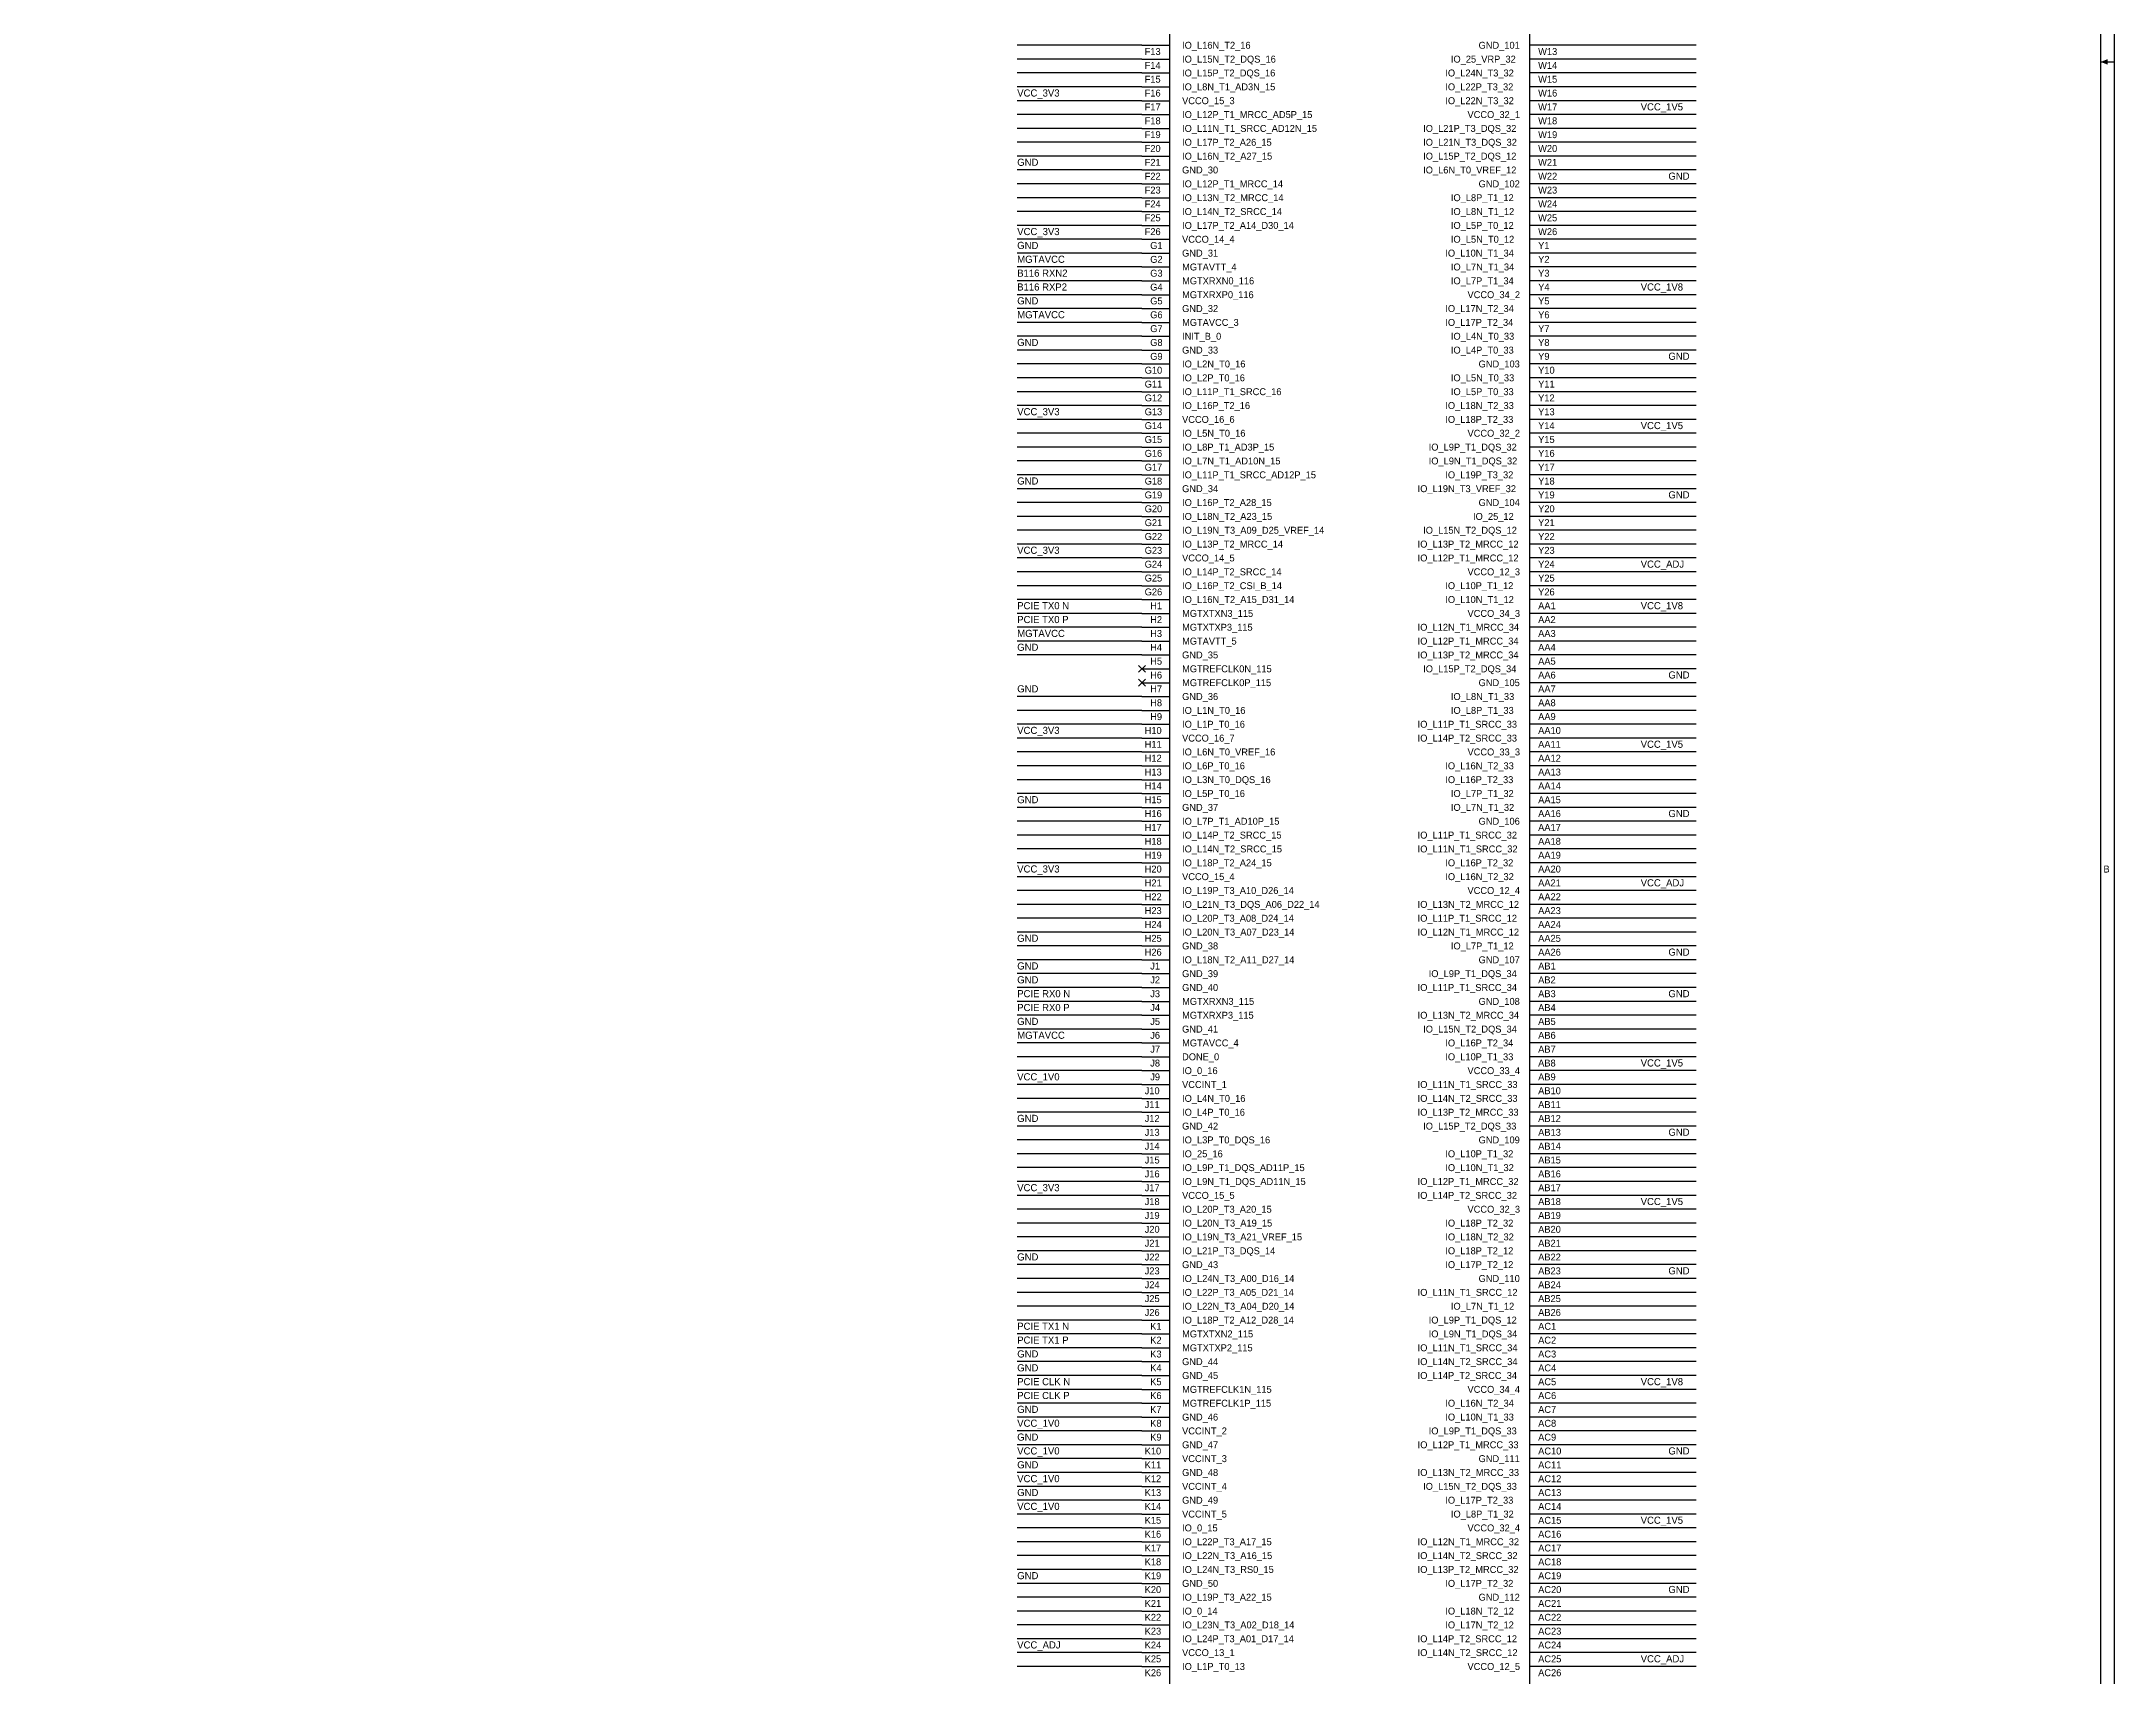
# Model space of a CAD drawing. Extents: x -3 to 747, y 3 to 1202.
# Drawn here: x 367.2 to 747.3, y 304 to 603.7 of the extents above; entities that cross this region are included whole.
import ezdxf

# ---------------------------------------------------------------- set-up
doc = ezdxf.new("R2010")
doc.units = 0

msp = doc.modelspace()

# ---------------------------------------------------------------- linework, layer by layer
at = {"layer": 'PARTS'}
for p, q in [((568.96, 602.996), (574.04, 602.996)), ((645.16, 602.996), (640.08, 602.996)), ((568.96, 600.456), (574.04, 600.456)), ((568.96, 597.916), (574.04, 597.916)), ((645.16, 600.456), (640.08, 600.456)), ((645.16, 597.916), (640.08, 597.916)), ((568.96, 595.376), (574.04, 595.376)), ((645.16, 595.376), (640.08, 595.376)), ((568.96, 592.836), (574.04, 592.836)), ((568.96, 590.296), (574.04, 590.296)), ((645.16, 592.836), (640.08, 592.836)), ((645.16, 590.296), (640.08, 590.296)), ((568.96, 587.756), (574.04, 587.756)), ((645.16, 587.756), (640.08, 587.756)), ((568.96, 585.216), (574.04, 585.216)), ((568.96, 582.676), (574.04, 582.676)), ((645.16, 585.216), (640.08, 585.216)), ((645.16, 582.676), (640.08, 582.676)), ((568.96, 580.136), (574.04, 580.136)), ((645.16, 580.136), (640.08, 580.136)), ((568.96, 577.596), (574.04, 577.596)), ((568.96, 575.056), (574.04, 575.056)), ((645.16, 577.596), (640.08, 577.596)), ((645.16, 575.056), (640.08, 575.056)), ((568.96, 572.516), (574.04, 572.516)), ((645.16, 572.516), (640.08, 572.516)), ((568.96, 569.976), (574.04, 569.976)), ((568.96, 567.436), (574.04, 567.436)), ((645.16, 569.976), (640.08, 569.976)), ((645.16, 567.436), (640.08, 567.436)), ((568.96, 564.896), (574.04, 564.896)), ((645.16, 564.896), (640.08, 564.896)), ((568.96, 562.356), (574.04, 562.356)), ((568.96, 559.816), (574.04, 559.816)), ((645.16, 562.356), (640.08, 562.356)), ((645.16, 559.816), (640.08, 559.816)), ((568.96, 557.276), (574.04, 557.276)), ((645.16, 557.276), (640.08, 557.276)), ((568.96, 554.736), (574.04, 554.736)), ((568.96, 552.196), (574.04, 552.196)), ((645.16, 554.736), (640.08, 554.736)), ((645.16, 552.196), (640.08, 552.196)), ((568.96, 549.656), (574.04, 549.656)), ((645.16, 549.656), (640.08, 549.656)), ((568.96, 547.116), (574.04, 547.116)), ((568.96, 544.576), (574.04, 544.576)), ((645.16, 547.116), (640.08, 547.116)), ((645.16, 544.576), (640.08, 544.576)), ((568.96, 542.036), (574.04, 542.036)), ((645.16, 542.036), (640.08, 542.036)), ((568.96, 539.496), (574.04, 539.496)), ((568.96, 536.956), (574.04, 536.956)), ((645.16, 539.496), (640.08, 539.496)), ((645.16, 536.956), (640.08, 536.956)), ((568.96, 534.416), (574.04, 534.416)), ((645.16, 534.416), (640.08, 534.416)), ((568.96, 531.876), (574.04, 531.876)), ((568.96, 529.336), (574.04, 529.336)), ((645.16, 531.876), (640.08, 531.876)), ((645.16, 529.336), (640.08, 529.336)), ((568.96, 526.796), (574.04, 526.796)), ((645.16, 526.796), (640.08, 526.796)), ((568.96, 524.256), (574.04, 524.256)), ((568.96, 521.716), (574.04, 521.716)), ((645.16, 524.256), (640.08, 524.256)), ((645.16, 521.716), (640.08, 521.716)), ((568.96, 519.176), (574.04, 519.176)), ((645.16, 519.176), (640.08, 519.176)), ((568.96, 516.636), (574.04, 516.636)), ((568.96, 514.096), (574.04, 514.096)), ((645.16, 516.636), (640.08, 516.636)), ((645.16, 514.096), (640.08, 514.096)), ((568.96, 511.556), (574.04, 511.556)), ((645.16, 511.556), (640.08, 511.556)), ((568.96, 509.016), (574.04, 509.016)), ((568.96, 506.476), (574.04, 506.476)), ((645.16, 509.016), (640.08, 509.016)), ((645.16, 506.476), (640.08, 506.476)), ((568.96, 503.936), (574.04, 503.936)), ((645.16, 503.936), (640.08, 503.936)), ((568.96, 501.396), (574.04, 501.396)), ((568.96, 498.856), (574.04, 498.856)), ((645.16, 501.396), (640.08, 501.396)), ((645.16, 498.856), (640.08, 498.856)), ((568.96, 496.316), (574.04, 496.316)), ((645.16, 496.316), (640.08, 496.316)), ((568.96, 493.776), (574.04, 493.776)), ((568.96, 491.236), (574.04, 491.236)), ((645.16, 493.776), (640.08, 493.776)), ((645.16, 491.236), (640.08, 491.236)), ((568.325, 489.331), (569.595, 488.061)), ((569.595, 489.331), (568.325, 488.061)), ((568.325, 486.791), (569.595, 485.521)), ((569.595, 486.791), (568.325, 485.521)), ((568.96, 488.696), (574.04, 488.696)), ((645.16, 488.696), (640.08, 488.696)), ((568.96, 486.156), (574.04, 486.156)), ((568.96, 483.616), (574.04, 483.616)), ((645.16, 486.156), (640.08, 486.156)), ((645.16, 483.616), (640.08, 483.616)), ((568.96, 481.076), (574.04, 481.076)), ((645.16, 481.076), (640.08, 481.076)), ((568.96, 478.536), (574.04, 478.536)), ((568.96, 475.996), (574.04, 475.996)), ((645.16, 478.536), (640.08, 478.536)), ((645.16, 475.996), (640.08, 475.996)), ((568.96, 473.456), (574.04, 473.456)), ((645.16, 473.456), (640.08, 473.456)), ((568.96, 470.916), (574.04, 470.916)), ((568.96, 468.376), (574.04, 468.376)), ((645.16, 470.916), (640.08, 470.916)), ((645.16, 468.376), (640.08, 468.376)), ((568.96, 465.836), (574.04, 465.836)), ((645.16, 465.836), (640.08, 465.836)), ((568.96, 463.296), (574.04, 463.296)), ((568.96, 460.756), (574.04, 460.756)), ((645.16, 463.296), (640.08, 463.296)), ((645.16, 460.756), (640.08, 460.756)), ((568.96, 458.216), (574.04, 458.216)), ((645.16, 458.216), (640.08, 458.216)), ((568.96, 455.676), (574.04, 455.676)), ((568.96, 453.136), (574.04, 453.136)), ((645.16, 455.676), (640.08, 455.676)), ((645.16, 453.136), (640.08, 453.136)), ((568.96, 450.596), (574.04, 450.596)), ((645.16, 450.596), (640.08, 450.596)), ((568.96, 448.056), (574.04, 448.056)), ((568.96, 445.516), (574.04, 445.516)), ((645.16, 448.056), (640.08, 448.056)), ((645.16, 445.516), (640.08, 445.516)), ((568.96, 442.976), (574.04, 442.976)), ((645.16, 442.976), (640.08, 442.976)), ((568.96, 440.436), (574.04, 440.436)), ((568.96, 437.896), (574.04, 437.896)), ((645.16, 440.436), (640.08, 440.436)), ((645.16, 437.896), (640.08, 437.896)), ((568.96, 435.356), (574.04, 435.356)), ((645.16, 435.356), (640.08, 435.356)), ((568.96, 432.816), (574.04, 432.816)), ((568.96, 430.276), (574.04, 430.276)), ((645.16, 432.816), (640.08, 432.816)), ((645.16, 430.276), (640.08, 430.276)), ((568.96, 427.736), (574.04, 427.736)), ((645.16, 427.736), (640.08, 427.736)), ((568.96, 425.196), (574.04, 425.196)), ((568.96, 422.656), (574.04, 422.656)), ((645.16, 425.196), (640.08, 425.196)), ((645.16, 422.656), (640.08, 422.656)), ((568.96, 420.116), (574.04, 420.116)), ((645.16, 420.116), (640.08, 420.116)), ((568.96, 417.576), (574.04, 417.576)), ((568.96, 415.036), (574.04, 415.036)), ((645.16, 417.576), (640.08, 417.576)), ((645.16, 415.036), (640.08, 415.036)), ((568.96, 412.496), (574.04, 412.496)), ((645.16, 412.496), (640.08, 412.496)), ((568.96, 409.956), (574.04, 409.956)), ((568.96, 407.416), (574.04, 407.416)), ((645.16, 409.956), (640.08, 409.956)), ((645.16, 407.416), (640.08, 407.416)), ((568.96, 404.876), (574.04, 404.876)), ((645.16, 404.876), (640.08, 404.876)), ((568.96, 402.336), (574.04, 402.336)), ((568.96, 399.796), (574.04, 399.796)), ((645.16, 402.336), (640.08, 402.336)), ((645.16, 399.796), (640.08, 399.796)), ((568.96, 397.256), (574.04, 397.256)), ((645.16, 397.256), (640.08, 397.256)), ((568.96, 394.716), (574.04, 394.716)), ((568.96, 392.176), (574.04, 392.176)), ((645.16, 394.716), (640.08, 394.716)), ((645.16, 392.176), (640.08, 392.176)), ((568.96, 389.636), (574.04, 389.636)), ((645.16, 389.636), (640.08, 389.636)), ((568.96, 387.096), (574.04, 387.096)), ((568.96, 384.556), (574.04, 384.556)), ((645.16, 387.096), (640.08, 387.096)), ((645.16, 384.556), (640.08, 384.556)), ((568.96, 382.016), (574.04, 382.016)), ((645.16, 382.016), (640.08, 382.016)), ((568.96, 379.476), (574.04, 379.476)), ((568.96, 376.936), (574.04, 376.936)), ((645.16, 379.476), (640.08, 379.476)), ((645.16, 376.936), (640.08, 376.936)), ((568.96, 374.396), (574.04, 374.396)), ((645.16, 374.396), (640.08, 374.396)), ((568.96, 371.856), (574.04, 371.856)), ((568.96, 369.316), (574.04, 369.316)), ((645.16, 371.856), (640.08, 371.856)), ((645.16, 369.316), (640.08, 369.316)), ((568.96, 366.776), (574.04, 366.776)), ((645.16, 366.776), (640.08, 366.776)), ((568.96, 364.236), (574.04, 364.236)), ((568.96, 361.696), (574.04, 361.696)), ((645.16, 364.236), (640.08, 364.236)), ((645.16, 361.696), (640.08, 361.696)), ((568.96, 359.156), (574.04, 359.156)), ((645.16, 359.156), (640.08, 359.156)), ((568.96, 356.616), (574.04, 356.616)), ((568.96, 354.076), (574.04, 354.076)), ((645.16, 356.616), (640.08, 356.616)), ((645.16, 354.076), (640.08, 354.076)), ((568.96, 351.536), (574.04, 351.536)), ((645.16, 351.536), (640.08, 351.536)), ((568.96, 348.996), (574.04, 348.996)), ((568.96, 346.456), (574.04, 346.456)), ((645.16, 348.996), (640.08, 348.996)), ((645.16, 346.456), (640.08, 346.456)), ((568.96, 343.916), (574.04, 343.916)), ((645.16, 343.916), (640.08, 343.916)), ((568.96, 341.376), (574.04, 341.376)), ((568.96, 338.836), (574.04, 338.836)), ((645.16, 341.376), (640.08, 341.376)), ((645.16, 338.836), (640.08, 338.836)), ((568.96, 336.296), (574.04, 336.296)), ((645.16, 336.296), (640.08, 336.296)), ((568.96, 333.756), (574.04, 333.756)), ((568.96, 331.216), (574.04, 331.216)), ((645.16, 333.756), (640.08, 333.756)), ((645.16, 331.216), (640.08, 331.216)), ((568.96, 328.676), (574.04, 328.676)), ((645.16, 328.676), (640.08, 328.676)), ((568.96, 326.136), (574.04, 326.136)), ((568.96, 323.596), (574.04, 323.596)), ((645.16, 326.136), (640.08, 326.136)), ((645.16, 323.596), (640.08, 323.596)), ((568.96, 321.056), (574.04, 321.056)), ((645.16, 321.056), (640.08, 321.056)), ((568.96, 318.516), (574.04, 318.516)), ((568.96, 315.976), (574.04, 315.976)), ((645.16, 318.516), (640.08, 318.516)), ((645.16, 315.976), (640.08, 315.976)), ((568.96, 313.436), (574.04, 313.436)), ((645.16, 313.436), (640.08, 313.436)), ((568.96, 310.896), (574.04, 310.896)), ((568.96, 308.356), (574.04, 308.356)), ((645.16, 310.896), (640.08, 310.896)), ((645.16, 308.356), (640.08, 308.356)), ((568.96, 305.816), (574.04, 305.816)), ((645.16, 305.816), (640.08, 305.816))]:
    msp.add_line(p, q, dxfattribs=at)
for points in [[(574.04, 963.676), (574.04, 102.616)], [(640.08, 102.616), (640.08, 963.676)]]:
    msp.add_lwpolyline(points, dxfattribs=at)
at = {"layer": 'TITLE'}
for points in [[(-2.54, 2.54), (747.268, 2.54), (747.268, 1202.436), (-2.54, 1202.436)], [(0, 5.08), (744.728, 5.08), (744.728, 1199.896), (0, 1199.896)]]:
    msp.add_lwpolyline(points, close=True, dxfattribs=at)
msp.add_lwpolyline([(744.728, 599.948), (747.268, 599.948)], dxfattribs=at)
msp.add_solid([(744.728, 599.948), (745.998, 600.456), (745.998, 599.44), (745.998, 599.948)], dxfattribs=at)
msp.add_solid([(744.728, 599.948), (745.998, 600.456), (745.998, 599.44), (745.998, 599.948)], dxfattribs=at)
msp.add_solid([(744.728, 599.948), (745.998, 600.456), (745.998, 599.44), (745.998, 599.948)], dxfattribs=at)
at = {"layer": 'WIRE'}
for points in [[(568.96, 602.996), (546.1, 602.996)], [(670.56, 602.996), (645.16, 602.996)], [(568.96, 600.456), (546.1, 600.456)], [(568.96, 597.916), (546.1, 597.916)], [(670.56, 600.456), (645.16, 600.456)], [(670.56, 597.916), (645.16, 597.916)], [(568.96, 595.376), (546.1, 595.376)], [(670.56, 595.376), (645.16, 595.376)], [(568.96, 592.836), (546.1, 592.836)], [(568.96, 590.296), (546.1, 590.296)], [(670.56, 592.836), (645.16, 592.836)], [(670.56, 590.296), (645.16, 590.296)], [(568.96, 587.756), (546.1, 587.756)], [(670.56, 587.756), (645.16, 587.756)], [(568.96, 585.216), (546.1, 585.216)], [(568.96, 582.676), (546.1, 582.676)], [(670.56, 585.216), (645.16, 585.216)], [(670.56, 582.676), (645.16, 582.676)], [(568.96, 580.136), (546.1, 580.136)], [(670.56, 580.136), (645.16, 580.136)], [(568.96, 577.596), (546.1, 577.596)], [(568.96, 575.056), (546.1, 575.056)], [(670.56, 577.596), (645.16, 577.596)], [(670.56, 575.056), (645.16, 575.056)], [(568.96, 572.516), (546.1, 572.516)], [(670.56, 572.516), (645.16, 572.516)], [(568.96, 569.976), (546.1, 569.976)], [(568.96, 567.436), (546.1, 567.436)], [(670.56, 569.976), (645.16, 569.976)], [(670.56, 567.436), (645.16, 567.436)], [(568.96, 564.896), (546.1, 564.896)], [(670.56, 564.896), (645.16, 564.896)], [(568.96, 562.356), (546.1, 562.356)], [(568.96, 559.816), (546.1, 559.816)], [(670.56, 562.356), (645.16, 562.356)], [(670.56, 559.816), (645.16, 559.816)], [(568.96, 557.276), (546.1, 557.276)], [(670.56, 557.276), (645.16, 557.276)], [(568.96, 554.736), (546.1, 554.736)], [(568.96, 552.196), (546.1, 552.196)], [(670.56, 554.736), (645.16, 554.736)], [(670.56, 552.196), (645.16, 552.196)], [(568.96, 549.656), (546.1, 549.656)], [(670.56, 549.656), (645.16, 549.656)], [(568.96, 547.116), (546.1, 547.116)], [(568.96, 544.576), (546.1, 544.576)], [(670.56, 547.116), (645.16, 547.116)], [(670.56, 544.576), (645.16, 544.576)], [(568.96, 542.036), (546.1, 542.036)], [(670.56, 542.036), (645.16, 542.036)], [(568.96, 539.496), (546.1, 539.496)], [(568.96, 536.956), (546.1, 536.956)], [(670.56, 539.496), (645.16, 539.496)], [(670.56, 536.956), (645.16, 536.956)], [(568.96, 534.416), (546.1, 534.416)], [(670.56, 534.416), (645.16, 534.416)], [(568.96, 531.876), (546.1, 531.876)], [(568.96, 529.336), (546.1, 529.336)], [(670.56, 531.876), (645.16, 531.876)], [(670.56, 529.336), (645.16, 529.336)], [(568.96, 526.796), (546.1, 526.796)], [(670.56, 526.796), (645.16, 526.796)], [(568.96, 524.256), (546.1, 524.256)], [(568.96, 521.716), (546.1, 521.716)], [(670.56, 524.256), (645.16, 524.256)], [(670.56, 521.716), (645.16, 521.716)], [(568.96, 519.176), (546.1, 519.176)], [(670.56, 519.176), (645.16, 519.176)], [(568.96, 516.636), (546.1, 516.636)], [(568.96, 514.096), (546.1, 514.096)], [(670.56, 516.636), (645.16, 516.636)], [(670.56, 514.096), (645.16, 514.096)], [(568.96, 511.556), (546.1, 511.556)], [(670.56, 511.556), (645.16, 511.556)], [(568.96, 509.016), (546.1, 509.016)], [(568.96, 506.476), (546.1, 506.476)], [(670.56, 509.016), (645.16, 509.016)], [(670.56, 506.476), (645.16, 506.476)], [(568.96, 503.936), (546.1, 503.936)], [(670.56, 503.936), (645.16, 503.936)], [(568.96, 501.396), (546.1, 501.396)], [(568.96, 498.856), (546.1, 498.856)], [(670.56, 501.396), (645.16, 501.396)], [(670.56, 498.856), (645.16, 498.856)], [(568.96, 496.316), (546.1, 496.316)], [(670.56, 496.316), (645.16, 496.316)], [(568.96, 493.776), (546.1, 493.776)], [(568.96, 491.236), (546.1, 491.236)], [(670.56, 493.776), (645.16, 493.776)], [(670.56, 491.236), (645.16, 491.236)], [(670.56, 488.696), (645.16, 488.696)], [(568.96, 483.616), (546.1, 483.616)], [(670.56, 486.156), (645.16, 486.156)], [(670.56, 483.616), (645.16, 483.616)], [(568.96, 481.076), (546.1, 481.076)], [(670.56, 481.076), (645.16, 481.076)], [(568.96, 478.536), (546.1, 478.536)], [(568.96, 475.996), (546.1, 475.996)], [(670.56, 478.536), (645.16, 478.536)], [(670.56, 475.996), (645.16, 475.996)], [(568.96, 473.456), (546.1, 473.456)], [(670.56, 473.456), (645.16, 473.456)], [(568.96, 470.916), (546.1, 470.916)], [(568.96, 468.376), (546.1, 468.376)], [(670.56, 470.916), (645.16, 470.916)], [(670.56, 468.376), (645.16, 468.376)], [(568.96, 465.836), (546.1, 465.836)], [(670.56, 465.836), (645.16, 465.836)], [(568.96, 463.296), (546.1, 463.296)], [(568.96, 460.756), (546.1, 460.756)], [(670.56, 463.296), (645.16, 463.296)], [(670.56, 460.756), (645.16, 460.756)], [(568.96, 458.216), (546.1, 458.216)], [(670.56, 458.216), (645.16, 458.216)], [(568.96, 455.676), (546.1, 455.676)], [(568.96, 453.136), (546.1, 453.136)], [(670.56, 455.676), (645.16, 455.676)], [(670.56, 453.136), (645.16, 453.136)], [(568.96, 450.596), (546.1, 450.596)], [(670.56, 450.596), (645.16, 450.596)], [(568.96, 448.056), (546.1, 448.056)], [(568.96, 445.516), (546.1, 445.516)], [(670.56, 448.056), (645.16, 448.056)], [(670.56, 445.516), (645.16, 445.516)], [(568.96, 442.976), (546.1, 442.976)], [(670.56, 442.976), (645.16, 442.976)], [(568.96, 440.436), (546.1, 440.436)], [(568.96, 437.896), (546.1, 437.896)], [(670.56, 440.436), (645.16, 440.436)], [(670.56, 437.896), (645.16, 437.896)], [(568.96, 435.356), (546.1, 435.356)], [(670.56, 435.356), (645.16, 435.356)], [(568.96, 432.816), (546.1, 432.816)], [(568.96, 430.276), (546.1, 430.276)], [(670.56, 432.816), (645.16, 432.816)], [(670.56, 430.276), (645.16, 430.276)], [(568.96, 427.736), (546.1, 427.736)], [(670.56, 427.736), (645.16, 427.736)], [(568.96, 425.196), (546.1, 425.196)], [(568.96, 422.656), (546.1, 422.656)], [(670.56, 425.196), (645.16, 425.196)], [(670.56, 422.656), (645.16, 422.656)], [(568.96, 420.116), (546.1, 420.116)], [(670.56, 420.116), (645.16, 420.116)], [(568.96, 417.576), (546.1, 417.576)], [(568.96, 415.036), (546.1, 415.036)], [(670.56, 417.576), (645.16, 417.576)], [(670.56, 415.036), (645.16, 415.036)], [(568.96, 412.496), (546.1, 412.496)], [(670.56, 412.496), (645.16, 412.496)], [(568.96, 409.956), (546.1, 409.956)], [(568.96, 407.416), (546.1, 407.416)], [(670.56, 409.956), (645.16, 409.956)], [(670.56, 407.416), (645.16, 407.416)], [(568.96, 404.876), (546.1, 404.876)], [(670.56, 404.876), (645.16, 404.876)], [(568.96, 402.336), (546.1, 402.336)], [(568.96, 399.796), (546.1, 399.796)], [(670.56, 402.336), (645.16, 402.336)], [(670.56, 399.796), (645.16, 399.796)], [(568.96, 397.256), (546.1, 397.256)], [(670.56, 397.256), (645.16, 397.256)], [(568.96, 394.716), (546.1, 394.716)], [(568.96, 392.176), (546.1, 392.176)], [(670.56, 394.716), (645.16, 394.716)], [(670.56, 392.176), (645.16, 392.176)], [(568.96, 389.636), (546.1, 389.636)], [(670.56, 389.636), (645.16, 389.636)], [(568.96, 387.096), (546.1, 387.096)], [(568.96, 384.556), (546.1, 384.556)], [(670.56, 387.096), (645.16, 387.096)], [(670.56, 384.556), (645.16, 384.556)], [(568.96, 382.016), (546.1, 382.016)], [(670.56, 382.016), (645.16, 382.016)], [(568.96, 379.476), (546.1, 379.476)], [(568.96, 376.936), (546.1, 376.936)], [(670.56, 379.476), (645.16, 379.476)], [(670.56, 376.936), (645.16, 376.936)], [(568.96, 374.396), (546.1, 374.396)], [(670.56, 374.396), (645.16, 374.396)], [(568.96, 371.856), (546.1, 371.856)], [(568.96, 369.316), (546.1, 369.316)], [(670.56, 371.856), (645.16, 371.856)], [(670.56, 369.316), (645.16, 369.316)], [(568.96, 366.776), (546.1, 366.776)], [(670.56, 366.776), (645.16, 366.776)], [(568.96, 364.236), (546.1, 364.236)], [(568.96, 361.696), (546.1, 361.696)], [(670.56, 364.236), (645.16, 364.236)], [(670.56, 361.696), (645.16, 361.696)], [(568.96, 359.156), (546.1, 359.156)], [(670.56, 359.156), (645.16, 359.156)], [(568.96, 356.616), (546.1, 356.616)], [(568.96, 354.076), (546.1, 354.076)], [(670.56, 356.616), (645.16, 356.616)], [(670.56, 354.076), (645.16, 354.076)], [(568.96, 351.536), (546.1, 351.536)], [(670.56, 351.536), (645.16, 351.536)], [(568.96, 348.996), (546.1, 348.996)], [(568.96, 346.456), (546.1, 346.456)], [(670.56, 348.996), (645.16, 348.996)], [(670.56, 346.456), (645.16, 346.456)], [(568.96, 343.916), (546.1, 343.916)], [(670.56, 343.916), (645.16, 343.916)], [(568.96, 341.376), (546.1, 341.376)], [(568.96, 338.836), (546.1, 338.836)], [(670.56, 341.376), (645.16, 341.376)], [(670.56, 338.836), (645.16, 338.836)], [(568.96, 336.296), (546.1, 336.296)], [(670.56, 336.296), (645.16, 336.296)], [(568.96, 333.756), (546.1, 333.756)], [(568.96, 331.216), (546.1, 331.216)], [(670.56, 333.756), (645.16, 333.756)], [(670.56, 331.216), (645.16, 331.216)], [(568.96, 328.676), (546.1, 328.676)], [(670.56, 328.676), (645.16, 328.676)], [(568.96, 326.136), (546.1, 326.136)], [(568.96, 323.596), (546.1, 323.596)], [(670.56, 326.136), (645.16, 326.136)], [(670.56, 323.596), (645.16, 323.596)], [(568.96, 321.056), (546.1, 321.056)], [(670.56, 321.056), (645.16, 321.056)], [(568.96, 318.516), (546.1, 318.516)], [(568.96, 315.976), (546.1, 315.976)], [(670.56, 318.516), (645.16, 318.516)], [(670.56, 315.976), (645.16, 315.976)], [(568.96, 313.436), (546.1, 313.436)], [(670.56, 313.436), (645.16, 313.436)], [(568.96, 310.896), (546.1, 310.896)], [(568.96, 308.356), (546.1, 308.356)], [(670.56, 310.896), (645.16, 310.896)], [(670.56, 308.356), (645.16, 308.356)], [(568.96, 305.816), (546.1, 305.816)], [(670.56, 305.816), (645.16, 305.816)]]:
    msp.add_lwpolyline(points, dxfattribs=at)

# ---------------------------------------------------------------- texts
at = {"layer": 'PARTS'}
for s, p in [('F13', (569.468, 601.218)), ('IO_L16N_T2_16', (576.326, 602.361)), ('IO_L15N_T2_DQS_16', (576.326, 599.821)), ('IO_25_VRP_32', (625.602, 599.821)), ('GND_101', (630.682, 602.361)), ('W13', (641.604, 601.218)), ('F14', (569.468, 598.678)), ('F15', (569.468, 596.138)), ('IO_L15P_T2_DQS_16', (576.326, 597.281)), ('IO_L24N_T3_32', (624.586, 597.281)), ('W14', (641.604, 598.678)), ('W15', (641.604, 596.138)), ('F16', (569.468, 593.598)), ('VCCO_15_3', (576.326, 592.201)), ('IO_L8N_T1_AD3N_15', (576.326, 594.741)), ('IO_L22P_T3_32', (624.586, 594.741)), ('IO_L22N_T3_32', (624.586, 592.201)), ('W16', (641.604, 593.598)), ('F17', (569.468, 591.058)), ('F18', (569.468, 588.518)), ('IO_L12P_T1_MRCC_AD5P_15', (576.326, 589.661)), ('VCCO_32_1', (628.65, 589.661)), ('W17', (641.604, 591.058)), ('W18', (641.604, 588.518)), ('F19', (569.468, 585.978)), ('IO_L11N_T1_SRCC_AD12N_15', (576.326, 587.121)), ('IO_L17P_T2_A26_15', (576.326, 584.581)), ('IO_L21P_T3_DQS_32', (620.522, 587.121)), ('IO_L21N_T3_DQS_32', (620.522, 584.581)), ('W19', (641.604, 585.978)), ('F20', (569.468, 583.438)), ('F21', (569.468, 580.898)), ('IO_L16N_T2_A27_15', (576.326, 582.041)), ('IO_L15P_T2_DQS_12', (620.522, 582.041)), ('W20', (641.604, 583.438)), ('W21', (641.604, 580.898)), ('F22', (569.468, 578.358)), ('GND_30', (576.326, 579.501)), ('IO_L12P_T1_MRCC_14', (576.326, 576.961)), ('IO_L6N_T0_VREF_12', (620.522, 579.501)), ('GND_102', (630.682, 576.961)), ('W22', (641.604, 578.358)), ('F23', (569.468, 575.818)), ('F24', (569.468, 573.278)), ('IO_L13N_T2_MRCC_14', (576.326, 574.421)), ('IO_L8P_T1_12', (625.602, 574.421)), ('W23', (641.604, 575.818)), ('W24', (641.604, 573.278)), ('F25', (569.468, 570.738)), ('IO_L14N_T2_SRCC_14', (576.326, 571.881)), ('IO_L17P_T2_A14_D30_14', (576.326, 569.341)), ('IO_L8N_T1_12', (625.602, 571.881)), ('IO_L5P_T0_12', (625.602, 569.341)), ('W25', (641.604, 570.738)), ('F26', (569.468, 568.198)), ('G1', (570.484, 565.658)), ('VCCO_14_4', (576.326, 566.801)), ('IO_L5N_T0_12', (625.602, 566.801)), ('W26', (641.604, 568.198)), ('Y1', (641.604, 565.658)), ('G2', (570.484, 563.118)), ('GND_31', (576.326, 564.261)), ('MGTAVTT_4', (576.326, 561.721)), ('IO_L10N_T1_34', (624.586, 564.261)), ('IO_L7N_T1_34', (625.602, 561.721)), ('Y2', (641.604, 563.118)), ('G3', (570.484, 560.578)), ('G4', (570.484, 558.038)), ('MGTXRXN0_116', (576.326, 559.181)), ('IO_L7P_T1_34', (625.602, 559.181)), ('Y3', (641.604, 560.578)), ('Y4', (641.604, 558.038)), ('G5', (570.484, 555.498)), ('GND_32', (576.326, 554.101)), ('MGTXRXP0_116', (576.326, 556.641)), ('IO_L17N_T2_34', (624.586, 554.101)), ('VCCO_34_2', (628.65, 556.641)), ('Y5', (641.604, 555.498)), ('G6', (570.484, 552.958)), ('G7', (570.484, 550.418)), ('MGTAVCC_3', (576.326, 551.561)), ('IO_L17P_T2_34', (624.586, 551.561)), ('Y6', (641.604, 552.958)), ('Y7', (641.604, 550.418)), ('G8', (570.484, 547.878)), ('GND_33', (576.326, 546.481)), ('INIT_B_0', (576.326, 549.021)), ('IO_L4N_T0_33', (625.602, 549.021)), ('IO_L4P_T0_33', (625.602, 546.481)), ('Y8', (641.604, 547.878)), ('G10', (569.468, 542.798)), ('G9', (570.484, 545.338)), ('IO_L2N_T0_16', (576.326, 543.941)), ('GND_103', (630.682, 543.941)), ('Y9', (641.604, 545.338)), ('Y10', (641.604, 542.798)), ('G11', (569.468, 540.258)), ('IO_L2P_T0_16', (576.326, 541.401)), ('IO_L11P_T1_SRCC_16', (576.326, 538.861)), ('IO_L5N_T0_33', (625.602, 541.401)), ('IO_L5P_T0_33', (625.602, 538.861)), ('Y11', (641.604, 540.258)), ('G12', (569.468, 537.718)), ('G13', (569.468, 535.178)), ('IO_L16P_T2_16', (576.326, 536.321)), ('IO_L18N_T2_33', (624.586, 536.321)), ('Y12', (641.604, 537.718)), ('Y13', (641.604, 535.178)), ('G14', (569.468, 532.638)), ('VCCO_16_6', (576.326, 533.781)), ('IO_L5N_T0_16', (576.326, 531.241)), ('IO_L18P_T2_33', (624.586, 533.781)), ('VCCO_32_2', (628.65, 531.241)), ('Y14', (641.604, 532.638)), ('G15', (569.468, 530.098)), ('G16', (569.468, 527.558)), ('IO_L8P_T1_AD3P_15', (576.326, 528.701)), ('IO_L9P_T1_DQS_32', (621.538, 528.701)), ('Y15', (641.604, 530.098)), ('Y16', (641.604, 527.558)), ('G17', (569.468, 525.018)), ('IO_L7N_T1_AD10N_15', (576.326, 526.161)), ('IO_L11P_T1_SRCC_AD12P_15', (576.326, 523.621)), ('IO_L9N_T1_DQS_32', (621.538, 526.161)), ('IO_L19P_T3_32', (624.586, 523.621)), ('Y17', (641.604, 525.018)), ('G18', (569.468, 522.478)), ('G19', (569.468, 519.938)), ('GND_34', (576.326, 521.081)), ('IO_L19N_T3_VREF_32', (619.506, 521.081)), ('Y18', (641.604, 522.478)), ('Y19', (641.604, 519.938)), ('G20', (569.468, 517.398)), ('IO_L16P_T2_A28_15', (576.326, 518.541)), ('IO_L18N_T2_A23_15', (576.326, 516.001)), ('IO_25_12', (629.666, 516.001)), ('GND_104', (630.682, 518.541)), ('Y20', (641.604, 517.398)), ('G21', (569.468, 514.858)), ('G22', (569.468, 512.318)), ('IO_L19N_T3_A09_D25_VREF_14', (576.326, 513.461)), ('IO_L15N_T2_DQS_12', (620.522, 513.461)), ('Y21', (641.604, 514.858)), ('Y22', (641.604, 512.318)), ('G23', (569.468, 509.778)), ('VCCO_14_5', (576.326, 508.381)), ('IO_L13P_T2_MRCC_14', (576.326, 510.921)), ('IO_L13P_T2_MRCC_12', (619.506, 510.921)), ('IO_L12P_T1_MRCC_12', (619.506, 508.381)), ('Y23', (641.604, 509.778)), ('G24', (569.468, 507.238)), ('G25', (569.468, 504.698)), ('IO_L14P_T2_SRCC_14', (576.326, 505.841)), ('VCCO_12_3', (628.65, 505.841)), ('Y24', (641.604, 507.238)), ('Y25', (641.604, 504.698)), ('G26', (569.468, 502.158)), ('IO_L16P_T2_CSI_B_14', (576.326, 503.301)), ('IO_L16N_T2_A15_D31_14', (576.326, 500.761)), ('IO_L10P_T1_12', (624.586, 503.301)), ('IO_L10N_T1_12', (624.586, 500.761)), ('Y26', (641.604, 502.158)), ('H1', (570.484, 499.618)), ('H2', (570.484, 497.078)), ('MGTXTXN3_115', (576.326, 498.221)), ('VCCO_34_3', (628.65, 498.221)), ('AA1', (641.604, 499.618)), ('AA2', (641.604, 497.078)), ('H3', (570.484, 494.538)), ('MGTXTXP3_115', (576.326, 495.681)), ('MGTAVTT_5', (576.326, 493.141)), ('IO_L12N_T1_MRCC_34', (619.506, 495.681)), ('IO_L12P_T1_MRCC_34', (619.506, 493.141)), ('AA3', (641.604, 494.538)), ('H4', (570.484, 491.998)), ('H5', (570.484, 489.458)), ('GND_35', (576.326, 490.601)), ('IO_L13P_T2_MRCC_34', (619.506, 490.601)), ('AA4', (641.604, 491.998)), ('AA5', (641.604, 489.458)), ('H6', (570.484, 486.918)), ('MGTREFCLK0N_115', (576.326, 488.061)), ('MGTREFCLK0P_115', (576.326, 485.521)), ('IO_L15P_T2_DQS_34', (620.522, 488.061)), ('GND_105', (630.682, 485.521)), ('AA6', (641.604, 486.918)), ('H7', (570.484, 484.378)), ('H8', (570.484, 481.838)), ('GND_36', (576.326, 482.981)), ('IO_L8N_T1_33', (625.602, 482.981)), ('AA7', (641.604, 484.378)), ('AA8', (641.604, 481.838)), ('H9', (570.484, 479.298)), ('IO_L1N_T0_16', (576.326, 480.441)), ('IO_L1P_T0_16', (576.326, 477.901)), ('IO_L11P_T1_SRCC_33', (619.506, 477.901)), ('IO_L8P_T1_33', (625.602, 480.441)), ('AA9', (641.604, 479.298)), ('H10', (569.468, 476.758)), ('H11', (569.468, 474.218)), ('VCCO_16_7', (576.326, 475.361)), ('IO_L14P_T2_SRCC_33', (619.506, 475.361)), ('AA10', (641.604, 476.758)), ('AA11', (641.604, 474.218)), ('H12', (569.468, 471.678)), ('IO_L6N_T0_VREF_16', (576.326, 472.821)), ('IO_L6P_T0_16', (576.326, 470.281)), ('IO_L16N_T2_33', (624.586, 470.281)), ('VCCO_33_3', (628.65, 472.821)), ('AA12', (641.604, 471.678)), ('H13', (569.468, 469.138)), ('H14', (569.468, 466.598)), ('IO_L3N_T0_DQS_16', (576.326, 467.741)), ('IO_L16P_T2_33', (624.586, 467.741)), ('AA13', (641.604, 469.138)), ('AA14', (641.604, 466.598)), ('H15', (569.468, 464.058)), ('GND_37', (576.326, 462.661)), ('IO_L5P_T0_16', (576.326, 465.201)), ('IO_L7P_T1_32', (625.602, 465.201)), ('IO_L7N_T1_32', (625.602, 462.661)), ('AA15', (641.604, 464.058)), ('H16', (569.468, 461.518)), ('H17', (569.468, 458.978)), ('IO_L7P_T1_AD10P_15', (576.326, 460.121)), ('GND_106', (630.682, 460.121)), ('AA16', (641.604, 461.518)), ('AA17', (641.604, 458.978)), ('H18', (569.468, 456.438)), ('IO_L14P_T2_SRCC_15', (576.326, 457.581)), ('IO_L14N_T2_SRCC_15', (576.326, 455.041)), ('IO_L11P_T1_SRCC_32', (619.506, 457.581)), ('IO_L11N_T1_SRCC_32', (619.506, 455.041)), ('AA18', (641.604, 456.438)), ('H19', (569.468, 453.898)), ('H20', (569.468, 451.358)), ('IO_L18P_T2_A24_15', (576.326, 452.501)), ('IO_L16P_T2_32', (624.586, 452.501)), ('AA19', (641.604, 453.898)), ('AA20', (641.604, 451.358)), ('H21', (569.468, 448.818)), ('VCCO_15_4', (576.326, 449.961)), ('IO_L19P_T3_A10_D26_14', (576.326, 447.421)), ('IO_L16N_T2_32', (624.586, 449.961)), ('VCCO_12_4', (628.65, 447.421)), ('AA21', (641.604, 448.818)), ('H22', (569.468, 446.278)), ('H23', (569.468, 443.738)), ('IO_L21N_T3_DQS_A06_D22_14', (576.326, 444.881)), ('IO_L13N_T2_MRCC_12', (619.506, 444.881)), ('AA22', (641.604, 446.278)), ('AA23', (641.604, 443.738)), ('H24', (569.468, 441.198)), ('IO_L20P_T3_A08_D24_14', (576.326, 442.341)), ('IO_L20N_T3_A07_D23_14', (576.326, 439.801)), ('IO_L11P_T1_SRCC_12', (619.506, 442.341)), ('IO_L12N_T1_MRCC_12', (619.506, 439.801)), ('AA24', (641.604, 441.198)), ('H25', (569.468, 438.658)), ('H26', (569.468, 436.118)), ('GND_38', (576.326, 437.261)), ('IO_L7P_T1_12', (625.602, 437.261)), ('AA25', (641.604, 438.658)), ('AA26', (641.604, 436.118)), ('J1', (570.484, 433.578)), ('GND_39', (576.326, 432.181)), ('IO_L18N_T2_A11_D27_14', (576.326, 434.721)), ('IO_L9P_T1_DQS_34', (621.538, 432.181)), ('GND_107', (630.682, 434.721)), ('AB1', (641.604, 433.578)), ('J2', (570.484, 431.038)), ('J3', (570.484, 428.498)), ('GND_40', (576.326, 429.641)), ('IO_L11P_T1_SRCC_34', (619.506, 429.641)), ('AB2', (641.604, 431.038)), ('AB3', (641.604, 428.498)), ('J4', (570.484, 425.958)), ('MGTXRXN3_115', (576.326, 427.101)), ('MGTXRXP3_115', (576.326, 424.561)), ('IO_L13N_T2_MRCC_34', (619.506, 424.561)), ('GND_108', (630.682, 427.101)), ('AB4', (641.604, 425.958)), ('J5', (570.484, 423.418)), ('J6', (570.484, 420.878)), ('GND_41', (576.326, 422.021)), ('IO_L15N_T2_DQS_34', (620.522, 422.021)), ('AB5', (641.604, 423.418)), ('AB6', (641.604, 420.878)), ('J7', (570.484, 418.338)), ('MGTAVCC_4', (576.326, 419.481)), ('DONE_0', (576.326, 416.941)), ('IO_L16P_T2_34', (624.586, 419.481)), ('IO_L10P_T1_33', (624.586, 416.941)), ('AB7', (641.604, 418.338)), ('J8', (570.484, 415.798)), ('J9', (570.484, 413.258)), ('IO_0_16', (576.326, 414.401)), ('VCCO_33_4', (628.65, 414.401)), ('AB8', (641.604, 415.798)), ('AB9', (641.604, 413.258)), ('J10', (569.468, 410.718)), ('VCCINT_1', (576.326, 411.861)), ('IO_L4N_T0_16', (576.326, 409.321)), ('IO_L11N_T1_SRCC_33', (619.506, 411.861)), ('IO_L14N_T2_SRCC_33', (619.506, 409.321)), ('AB10', (641.604, 410.718)), ('J11', (569.468, 408.178)), ('J12', (569.468, 405.638)), ('IO_L4P_T0_16', (576.326, 406.781)), ('IO_L13P_T2_MRCC_33', (619.506, 406.781)), ('AB11', (641.604, 408.178)), ('AB12', (641.604, 405.638)), ('J13', (569.468, 403.098)), ('GND_42', (576.326, 404.241)), ('IO_L3P_T0_DQS_16', (576.326, 401.701)), ('IO_L15P_T2_DQS_33', (620.522, 404.241)), ('GND_109', (630.682, 401.701)), ('AB13', (641.604, 403.098)), ('J14', (569.468, 400.558)), ('J15', (569.468, 398.018)), ('IO_25_16', (576.326, 399.161)), ('IO_L10P_T1_32', (624.586, 399.161)), ('AB14', (641.604, 400.558)), ('AB15', (641.604, 398.018)), ('J16', (569.468, 395.478)), ('IO_L9P_T1_DQS_AD11P_15', (576.326, 396.621)), ('IO_L9N_T1_DQS_AD11N_15', (576.326, 394.081)), ('IO_L12P_T1_MRCC_32', (619.506, 394.081)), ('IO_L10N_T1_32', (624.586, 396.621)), ('AB16', (641.604, 395.478)), ('J17', (569.468, 392.938)), ('J18', (569.468, 390.398)), ('VCCO_15_5', (576.326, 391.541)), ('IO_L14P_T2_SRCC_32', (619.506, 391.541)), ('AB17', (641.604, 392.938)), ('AB18', (641.604, 390.398)), ('J19', (569.468, 387.858)), ('IO_L20P_T3_A20_15', (576.326, 389.001)), ('IO_L20N_T3_A19_15', (576.326, 386.461)), ('IO_L18P_T2_32', (624.586, 386.461)), ('VCCO_32_3', (628.65, 389.001)), ('AB19', (641.604, 387.858)), ('J20', (569.468, 385.318)), ('J21', (569.468, 382.778)), ('IO_L19N_T3_A21_VREF_15', (576.326, 383.921)), ('IO_L18N_T2_32', (624.586, 383.921)), ('AB20', (641.604, 385.318)), ('AB21', (641.604, 382.778)), ('J22', (569.468, 380.238)), ('GND_43', (576.326, 378.841)), ('IO_L21P_T3_DQS_14', (576.326, 381.381)), ('IO_L18P_T2_12', (624.586, 381.381)), ('IO_L17P_T2_12', (624.586, 378.841)), ('AB22', (641.604, 380.238)), ('J23', (569.468, 377.698)), ('J24', (569.468, 375.158)), ('IO_L24N_T3_A00_D16_14', (576.326, 376.301)), ('GND_110', (630.682, 376.301)), ('AB23', (641.604, 377.698)), ('AB24', (641.604, 375.158)), ('J25', (569.468, 372.618)), ('IO_L22P_T3_A05_D21_14', (576.326, 373.761)), ('IO_L22N_T3_A04_D20_14', (576.326, 371.221)), ('IO_L11N_T1_SRCC_12', (619.506, 373.761)), ('IO_L7N_T1_12', (625.602, 371.221)), ('AB25', (641.604, 372.618)), ('J26', (569.468, 370.078)), ('K1', (570.484, 367.538)), ('IO_L18P_T2_A12_D28_14', (576.326, 368.681)), ('IO_L9P_T1_DQS_12', (621.538, 368.681)), ('AB26', (641.604, 370.078)), ('AC1', (641.604, 367.538)), ('K2', (570.484, 364.998)), ('MGTXTXN2_115', (576.326, 366.141)), ('MGTXTXP2_115', (576.326, 363.601)), ('IO_L11N_T1_SRCC_34', (619.506, 363.601)), ('IO_L9N_T1_DQS_34', (621.538, 366.141)), ('AC2', (641.604, 364.998)), ('K3', (570.484, 362.458)), ('K4', (570.484, 359.918)), ('GND_44', (576.326, 361.061)), ('IO_L14N_T2_SRCC_34', (619.506, 361.061)), ('AC3', (641.604, 362.458)), ('AC4', (641.604, 359.918)), ('K5', (570.484, 357.378)), ('GND_45', (576.326, 358.521)), ('MGTREFCLK1N_115', (576.326, 355.981)), ('IO_L14P_T2_SRCC_34', (619.506, 358.521)), ('VCCO_34_4', (628.65, 355.981)), ('AC5', (641.604, 357.378)), ('K6', (570.484, 354.838)), ('K7', (570.484, 352.298)), ('MGTREFCLK1P_115', (576.326, 353.441)), ('IO_L16N_T2_34', (624.586, 353.441)), ('AC6', (641.604, 354.838)), ('AC7', (641.604, 352.298)), ('K8', (570.484, 349.758)), ('VCCINT_2', (576.326, 348.361)), ('GND_46', (576.326, 350.901)), ('IO_L9P_T1_DQS_33', (621.538, 348.361)), ('IO_L10N_T1_33', (624.586, 350.901)), ('AC8', (641.604, 349.758)), ('K10', (569.468, 344.678)), ('K9', (570.484, 347.218)), ('GND_47', (576.326, 345.821)), ('IO_L12P_T1_MRCC_33', (619.506, 345.821)), ('AC9', (641.604, 347.218)), ('AC10', (641.604, 344.678)), ('K11', (569.468, 342.138)), ('VCCINT_3', (576.326, 343.281)), ('GND_111', (630.682, 343.281)), ('AC11', (641.604, 342.138)), ('K12', (569.468, 339.598)), ('K13', (569.468, 337.058)), ('VCCINT_4', (576.326, 338.201)), ('GND_48', (576.326, 340.741)), ('IO_L13N_T2_MRCC_33', (619.506, 340.741)), ('IO_L15N_T2_DQS_33', (620.522, 338.201)), ('AC12', (641.604, 339.598)), ('AC13', (641.604, 337.058)), ('K14', (569.468, 334.518)), ('GND_49', (576.326, 335.661)), ('IO_L17P_T2_33', (624.586, 335.661)), ('AC14', (641.604, 334.518)), ('K15', (569.468, 331.978)), ('K16', (569.468, 329.438)), ('VCCINT_5', (576.326, 333.121)), ('IO_0_15', (576.326, 330.581)), ('IO_L8P_T1_32', (625.602, 333.121)), ('VCCO_32_4', (628.65, 330.581)), ('AC15', (641.604, 331.978)), ('AC16', (641.604, 329.438)), ('K17', (569.468, 326.898)), ('IO_L22P_T3_A17_15', (576.326, 328.041)), ('IO_L12N_T1_MRCC_32', (619.506, 328.041)), ('AC17', (641.604, 326.898)), ('K18', (569.468, 324.358)), ('K19', (569.468, 321.818)), ('IO_L22N_T3_A16_15', (576.326, 325.501)), ('IO_L24N_T3_RS0_15', (576.326, 322.961)), ('IO_L14N_T2_SRCC_32', (619.506, 325.501)), ('IO_L13P_T2_MRCC_32', (619.506, 322.961)), ('AC18', (641.604, 324.358)), ('AC19', (641.604, 321.818)), ('K20', (569.468, 319.278)), ('GND_50', (576.326, 320.421)), ('IO_L17P_T2_32', (624.586, 320.421)), ('AC20', (641.604, 319.278)), ('K21', (569.468, 316.738)), ('K22', (569.468, 314.198)), ('IO_L19P_T3_A22_15', (576.326, 317.881)), ('IO_0_14', (576.326, 315.341)), ('IO_L18N_T2_12', (624.586, 315.341)), ('GND_112', (630.682, 317.881)), ('AC21', (641.604, 316.738)), ('AC22', (641.604, 314.198)), ('K23', (569.468, 311.658)), ('IO_L23N_T3_A02_D18_14', (576.326, 312.801)), ('IO_L17N_T2_12', (624.586, 312.801)), ('AC23', (641.604, 311.658)), ('K24', (569.468, 309.118)), ('K25', (569.468, 306.578)), ('VCCO_13_1', (576.326, 307.721)), ('IO_L24P_T3_A01_D17_14', (576.326, 310.261)), ('IO_L14P_T2_SRCC_12', (619.506, 310.261)), ('IO_L14N_T2_SRCC_12', (619.506, 307.721)), ('AC24', (641.604, 309.118)), ('AC25', (641.604, 306.578)), ('K26', (569.468, 304.038)), ('IO_L1P_T0_13', (576.326, 305.181)), ('VCCO_12_5', (628.65, 305.181)), ('AC26', (641.604, 304.038))]:
    msp.add_text(s, height=1.27, dxfattribs=at).set_placement(p)
at = {"layer": 'TITLE'}
msp.add_text('B', height=1.27, dxfattribs=at).set_placement((745.236, 451.358))
at = {"layer": 'WIRETEXT'}
for s, p in [('VCC_3V3', (546.1, 593.598)), ('VCC_1V5', (660.4, 591.058)), ('GND', (546.1, 580.898)), ('GND', (665.48, 578.358)), ('VCC_3V3', (546.1, 568.198)), ('GND', (546.1, 565.658)), ('MGTAVCC', (546.1, 563.118)), ('B116 RXN2', (546.1, 560.578)), ('B116 RXP2', (546.1, 558.038)), ('VCC_1V8', (660.4, 558.038)), ('GND', (546.1, 555.498)), ('MGTAVCC', (546.1, 552.958)), ('GND', (546.1, 547.878)), ('GND', (665.48, 545.338)), ('VCC_3V3', (546.1, 535.178)), ('VCC_1V5', (660.4, 532.638)), ('GND', (546.1, 522.478)), ('GND', (665.48, 519.938)), ('VCC_3V3', (546.1, 509.778)), ('VCC_ADJ', (660.4, 507.238)), ('PCIE TX0 N', (546.1, 499.618)), ('PCIE TX0 P', (546.1, 497.078)), ('VCC_1V8', (660.4, 499.618)), ('MGTAVCC', (546.1, 494.538)), ('GND', (546.1, 491.998)), ('GND', (665.48, 486.918)), ('GND', (546.1, 484.378)), ('VCC_3V3', (546.1, 476.758)), ('VCC_1V5', (660.4, 474.218)), ('GND', (546.1, 464.058)), ('GND', (665.48, 461.518)), ('VCC_3V3', (546.1, 451.358)), ('VCC_ADJ', (660.4, 448.818)), ('GND', (546.1, 438.658)), ('GND', (665.48, 436.118)), ('GND', (546.1, 433.578)), ('GND', (546.1, 431.038)), ('PCIE RX0 N', (546.1, 428.498)), ('GND', (665.48, 428.498)), ('PCIE RX0 P', (546.1, 425.958)), ('GND', (546.1, 423.418)), ('MGTAVCC', (546.1, 420.878)), ('VCC_1V0', (546.1, 413.258)), ('VCC_1V5', (660.4, 415.798)), ('GND', (546.1, 405.638)), ('GND', (665.48, 403.098)), ('VCC_3V3', (546.1, 392.938)), ('VCC_1V5', (660.4, 390.398)), ('GND', (546.1, 380.238)), ('GND', (665.48, 377.698)), ('PCIE TX1 N', (546.1, 367.538)), ('PCIE TX1 P', (546.1, 364.998)), ('GND', (546.1, 362.458)), ('GND', (546.1, 359.918)), ('PCIE CLK N', (546.1, 357.378)), ('VCC_1V8', (660.4, 357.378)), ('GND', (546.1, 352.298)), ('PCIE CLK P', (546.1, 354.838)), ('VCC_1V0', (546.1, 349.758)), ('VCC_1V0', (546.1, 344.678)), ('GND', (546.1, 347.218)), ('GND', (665.48, 344.678)), ('GND', (546.1, 342.138)), ('VCC_1V0', (546.1, 339.598)), ('GND', (546.1, 337.058)), ('VCC_1V0', (546.1, 334.518)), ('VCC_1V5', (660.4, 331.978)), ('GND', (546.1, 321.818)), ('GND', (665.48, 319.278)), ('VCC_ADJ', (546.1, 309.118)), ('VCC_ADJ', (660.4, 306.578))]:
    msp.add_text(s, height=1.3057, dxfattribs=at).set_placement(p)

doc.saveas('drawing.dxf')
